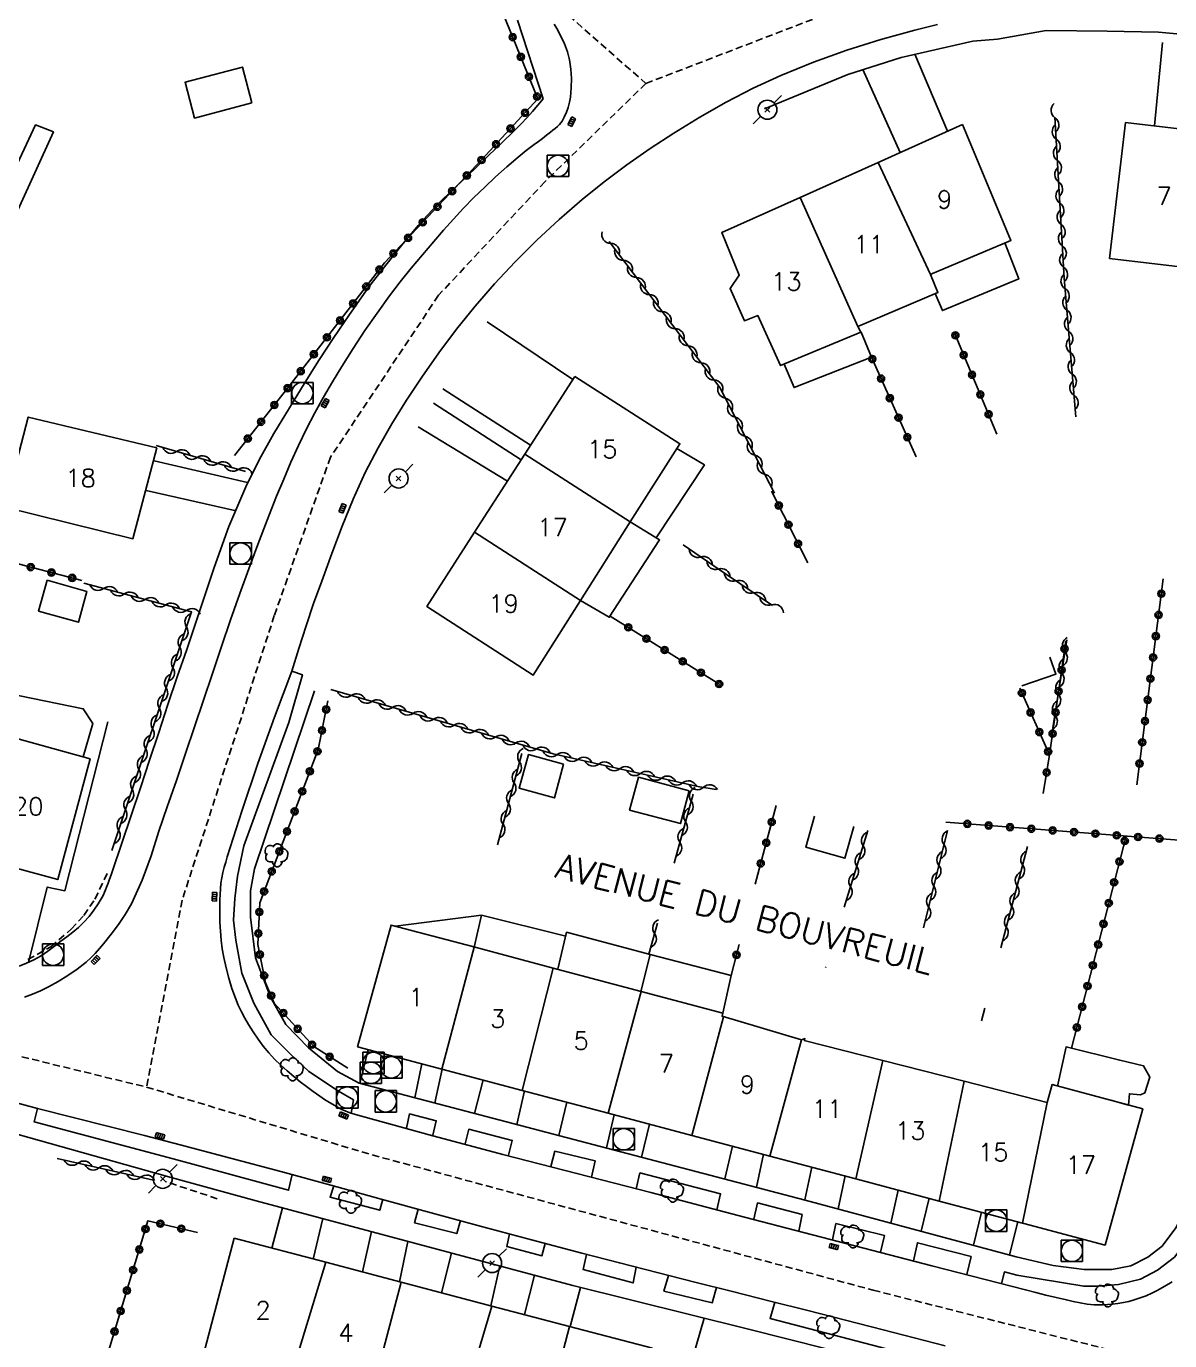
# Model space of a CAD drawing. Header units: millimetres. Extents: x 149998 to 151001, y 150999 to 152001.
# Drawn here: x 150184.8 to 150264.9, y 151337.1 to 151429.1 of the extents above; entities that cross this region are included whole.
import ezdxf
from ezdxf.enums import TextEntityAlignment as Align

# ---------------------------------------------------------------- set-up
doc = ezdxf.new("R2010")
doc.units = ezdxf.units.MM
doc.linetypes.add('DASHED', pattern=[0.75, 0.5, -0.25])
doc.layers.get('0').update_dxf_attribs({"linetype": 'CONTINUOUS'})
for name, color, linetype in [('W0001', 6, 'DASHED'), ('W0008', 7, 'CONTINUOUS'), ('W0014', 7, 'CONTINUOUS'), ('W0017', 7, 'CONTINUOUS'), ('W0101', 7, 'CONTINUOUS'), ('W0104', 1, 'CONTINUOUS'), ('W0112', 1, 'DASHED'), ('W0300', 7, 'CONTINUOUS'), ('W0310', 3, 'CONTINUOUS'), ('W0322', 7, 'CONTINUOUS'), ('W0323', 7, 'CONTINUOUS'), ('W0333', 7, 'CONTINUOUS'), ('W0401', 7, 'CONTINUOUS'), ('W0420', 7, 'CONTINUOUS'), ('W0473', 7, 'CONTINUOUS'), ('W0989', 7, 'CONTINUOUS'), ('W0991', 7, 'CONTINUOUS'), ('W1102', 7, 'CONTINUOUS')]:
    doc.layers.add(name, color=color, linetype=linetype)
doc.styles.get("Standard").update_dxf_attribs({"font": 'romans.shx', "width": 0.85})

# ---------------------------------------------------------------- blocks, each defined once
blk = doc.blocks.new('T300')
for p, q in [((-0.8, 0.514), (-0.857, 0.343)), ((-0.857, 0.343), (-0.857, 0.171)), ((-0.857, 0.171), (-0.743, 0.057)), ((-0.686, 0.629), (-0.8, 0.514)), ((-0.8, -0.057), (-0.743, 0.057)), ((-0.743, 0.057), (-0.686, 0.114)), ((-0.571, 0.686), (-0.686, 0.629)), ((-0.457, 0.686), (-0.571, 0.686)), ((-0.286, 0.629), (-0.457, 0.686)), ((-0.286, 0.629), (-0.171, 0.743)), ((-0.229, 0.571), (-0.286, 0.629)), ((-0.171, 0.743), (-0.057, 0.8)), ((-0.057, 0.8), (0.057, 0.8)), ((0.057, 0.8), (0.229, 0.743)), ((0.229, 0.743), (0.343, 0.629)), ((0.343, 0.629), (0.4, 0.514)), ((0.457, 0.457), (0.343, 0.457)), ((0.4, 0.514), (0.4, 0.457)), ((0.571, 0.4), (0.457, 0.457)), ((0.571, 0.4), (0.686, 0.286)), ((0.686, 0.286), (0.743, 0.171)), ((0.743, 0.057), (0.686, -0.171)), ((0.743, 0.171), (0.743, 0.057)), ((-0.8, -0.171), (-0.8, -0.057)), ((-0.8, -0.229), (-0.8, -0.171)), ((-0.743, -0.343), (-0.8, -0.229)), ((-0.686, -0.4), (-0.743, -0.343)), ((-0.514, -0.457), (-0.686, -0.4)), ((-0.4, -0.457), (-0.514, -0.457)), ((-0.4, -0.457), (-0.343, -0.457)), ((-0.343, -0.457), (-0.343, -0.4)), ((-0.343, -0.514), (-0.343, -0.457)), ((-0.286, -0.629), (-0.343, -0.514)), ((-0.171, -0.743), (-0.286, -0.629)), ((-0.057, -0.8), (-0.171, -0.743)), ((0.057, -0.8), (-0.057, -0.8)), ((0.171, -0.743), (0.057, -0.8)), ((0.229, -0.686), (0.171, -0.743)), ((0.286, -0.457), (0.229, -0.457)), ((0.286, -0.629), (0.229, -0.686)), ((0.457, -0.4), (0.286, -0.457)), ((0.343, -0.514), (0.286, -0.629)), ((0.343, -0.514), (0.343, -0.457)), ((0.571, -0.343), (0.457, -0.4)), ((0.629, -0.286), (0.571, -0.343)), ((0.686, -0.171), (0.629, -0.286))]:
    blk.add_line(p, q)
blk = doc.blocks.new('T473')
for p, q in [((0.500001, 0.500001), (1.000002, 1.000002)), ((-0.166667, 0.166667), (0.166667, -0.166667)), ((-0.166667, -0.166667), (0.166667, 0.166667)), ((-1.000002, -1.000002), (-0.500001, -0.500001))]:
    blk.add_line(p, q)
blk.add_ellipse((0, 0), major_axis=(0.471405, 0.471405), ratio=1, start_param=5.497787144, end_param=11.780972451)
blk = doc.blocks.new('T401')
for p, q in [((-0.3, 0.3), (0, 0.3)), ((-0.3, -0.25), (-0.3, 0.3)), ((-0.3, 0.15), (0, 0.15)), ((-0.3, 0), (0, 0)), ((0, 0.3), (0, -0.25)), ((-0.3, -0.15), (0, -0.15)), ((-0.3, -0.25), (-0.3, -0.3)), ((-0.3, -0.3), (0, -0.3)), ((0, -0.3), (0, -0.25))]:
    blk.add_line(p, q)
blk = doc.blocks.new('T420')
for p, q in [((0.75, 0.75), (-0.75, 0.75)), ((-0.75, 0.75), (-0.75, -0.75)), ((0.75, 0.75), (0.75, -0.75)), ((0.75, -0.75), (-0.75, -0.75))]:
    blk.add_line(p, q)
blk.add_ellipse((0, 0), major_axis=(-0.53, 0.53), ratio=1, start_param=3.926991, end_param=10.210176)
blk = doc.blocks.new('t310o')
at = {"color": 0, "linetype": 'Continuous'}
for centre, start, end in [((-0.5, 0.375), 216.8699, 323.1304), ((0.5, -0.375), 36.8699, 143.1303)]:
    blk.add_arc(centre, 0.625, start, end, dxfattribs=at)
blk = doc.blocks.new('t323o')
at = {"color": 0, "linetype": 'Continuous'}
for radius in [0.25, 0.15]:
    blk.add_circle((0, 0), radius, dxfattribs=at)
blk = doc.blocks.new('t322o')
at = {"color": 0, "linetype": 'Continuous'}
for radius in [0.25, 0.15]:
    blk.add_circle((0, 0), radius, dxfattribs=at)

msp = doc.modelspace()

# ---------------------------------------------------------------- linework, layer by layer
at = {"layer": 'W0001'}
for points in [[(150192.397, 151446.377), (150216.041, 151435.845), (150228.194, 151425.133)], [(150320.905, 151428.996), (150320.905, 151428.996), (150313.171, 151429.781), (150306.988, 151429.488), (150297.298, 151429.429), (150284.359, 151430.733), (150269.142, 151432.187), (150255.104, 151433.084), (150241.264, 151430.164), (150228.194, 151425.133)], [(150228.194, 151425.133), (150221.13, 151418.263), (150213.671, 151410.293), (150206.099, 151398.952), (150202.167, 151387.864), (150195.711, 151367.924), (150193.221, 151354.821)], [(150014, 151401.432), (150020.756, 151399.728), (150049.958, 151391.63), (150079.738, 151383.73), (150112.662, 151375.158), (150140.144, 151368.044), (150167.714, 151361.029), (150193.221, 151354.821)], [(150193.221, 151354.821), (150209.017, 151350.074), (150244.12, 151340.598), (150270.435, 151333.958)]]:
    msp.add_lwpolyline(points, dxfattribs=at)
at = {"layer": 'W0008'}
for points in [[(150265.055, 151341.178), (150264.542, 151340.868), (150264.018, 151340.579), (150263.628, 151340.384), (150263.23, 151340.208), (150262.823, 151340.051), (150262.408, 151339.916), (150262.028, 151339.815), (150261.643, 151339.735), (150261.255, 151339.672), (150260.865, 151339.622), (150260.548, 151339.59), (150260.231, 151339.569), (150259.912, 151339.562), (150259.593, 151339.574), (150259.102, 151339.626), (150258.616, 151339.71), (150258.134, 151339.81), (150257.654, 151339.913), (150256.934, 151340.075), (150256.218, 151340.254), (150255.503, 151340.44), (150254.789, 151340.624), (150248.219, 151342.305), (150241.655, 151344.007), (150235.094, 151345.721), (150228.534, 151347.439), (150223.359, 151348.78), (150218.18, 151350.111), (150213.009, 151351.47), (150207.856, 151352.898), (150207.774, 151352.922), (150207.691, 151352.945), (150207.609, 151352.971), (150207.528, 151352.999), (150207.333, 151353.073), (150207.139, 151353.151), (150206.949, 151353.236), (150206.761, 151353.328), (150206.396, 151353.527), (150206.04, 151353.741), (150205.69, 151353.965), (150205.345, 151354.196), (150204.879, 151354.521), (150204.422, 151354.856), (150203.972, 151355.203), (150203.533, 151355.563), (150203.074, 151355.955), (150202.622, 151356.357), (150202.185, 151356.776), (150201.773, 151357.22), (150201.386, 151357.693), (150201.026, 151358.186), (150200.688, 151358.695), (150200.367, 151359.213), (150200.11, 151359.657), (150199.867, 151360.109), (150199.644, 151360.572), (150199.444, 151361.045), (150199.191, 151361.744), (150198.972, 151362.454), (150198.785, 151363.174), (150198.628, 151363.9), (150198.523, 151364.513), (150198.445, 151365.129), (150198.392, 151365.749), (150198.36, 151366.369), (150198.349, 151366.76), (150198.342, 151367.151), (150198.342, 151367.542), (150198.35, 151367.933), (150198.366, 151368.324), (150198.393, 151368.715), (150198.432, 151369.105), (150198.484, 151369.494), (150198.556, 151369.864), (150198.652, 151370.228), (150198.762, 151370.587), (150198.873, 151370.945), (150199.914, 151374.227), (150201.013, 151377.491), (150202.171, 151380.734), (150203.388, 151383.955)], [(150185.578, 151353.324), (150188.082, 151352.701), (150190.583, 151352.069), (150193.082, 151351.429), (150195.579, 151350.779), (150199.1, 151349.848), (150202.616, 151348.902), (150206.13, 151347.947), (150209.643, 151346.986), (150213.156, 151346.026), (150216.67, 151345.07), (150220.186, 151344.124), (150223.707, 151343.193), (150226.341, 151342.508), (150228.977, 151341.831), (150231.615, 151341.161), (150234.254, 151340.496), (150236.893, 151339.831), (150239.532, 151339.166), (150242.17, 151338.496), (150244.806, 151337.821), (150246.979, 151337.263), (150249.153, 151336.706)]]:
    msp.add_lwpolyline(points, dxfattribs=at)
at = {"layer": 'W0014'}
for points in [[(150221.777, 151429.298), (150221.962, 151428.984), (150222.237, 151428.459), (150222.485, 151427.92), (150222.692, 151427.362), (150222.844, 151426.785), (150222.945, 151426.138), (150222.986, 151425.486), (150222.972, 151424.833), (150222.908, 151424.183), (150222.843, 151423.819), (150222.747, 151423.463), (150222.625, 151423.115), (150222.48, 151422.776), (150222.409, 151422.637), (150222.328, 151422.503), (150222.237, 151422.376), (150222.138, 151422.255), (150221.994, 151422.11), (150221.837, 151421.979), (150221.676, 151421.855), (150221.516, 151421.73), (150221.236, 151421.508), (150220.952, 151421.291), (150220.666, 151421.076), (150220.379, 151420.863), (150220.092, 151420.648), (150219.808, 151420.432), (150219.526, 151420.21), (150219.25, 151419.983), (150218.453, 151419.296), (150217.67, 151418.593), (150216.904, 151417.872), (150216.152, 151417.136), (150215.427, 151416.391), (150214.719, 151415.63), (150214.025, 151414.856), (150213.341, 151414.073), (150212.542, 151413.14), (150211.753, 151412.198), (150210.983, 151411.241), (150210.237, 151410.264), (150209.362, 151409.052), (150208.516, 151407.818), (150207.696, 151406.568), (150206.899, 151405.303), (150206.248, 151404.232), (150205.616, 151403.15), (150205.007, 151402.054), (150204.427, 151400.942), (150203.863, 151399.779), (150203.333, 151398.601), (150202.825, 151397.413), (150202.33, 151396.22), (150201.655, 151394.531), (150201.008, 151392.831), (150200.38, 151391.124), (150199.762, 151389.414), (150199.103, 151387.551), (150198.461, 151385.682), (150197.829, 151383.809), (150197.205, 151381.934), (150196.581, 151380.059), (150195.952, 151378.185), (150195.313, 151376.315), (150194.66, 151374.45), (150194.085, 151372.744), (150193.529, 151371.023), (150192.911, 151369.317), (150192.154, 151367.67), (150191.725, 151366.928), (150191.244, 151366.221), (150190.729, 151365.54), (150190.198, 151364.873), (150189.916, 151364.531), (150189.625, 151364.195), (150189.317, 151363.874), (150188.988, 151363.574), (150188.365, 151363.084), (150187.711, 151362.635), (150187.035, 151362.223), (150186.342, 151361.841), (150185.795, 151361.572), (150185.235, 151361.331), (150184.666, 151361.115)], [(150203.388, 151383.955), (150203.875, 151385.547), (150204.387, 151387.131), (150204.923, 151388.707), (150205.484, 151390.274), (150206.188, 151392.196), (150206.908, 151394.114), (150207.68, 151396.013), (150208.539, 151397.876), (150209.439, 151399.602), (150210.408, 151401.29), (150211.435, 151402.943), (150212.509, 151404.565), (150213.697, 151406.257), (150214.934, 151407.913), (150216.227, 151409.526), (150217.58, 151411.09), (150219.037, 151412.648), (150220.55, 151414.152), (150222.116, 151415.601), (150223.729, 151416.996), (150225.274, 151418.243), (150226.861, 151419.435), (150228.487, 151420.574), (150230.15, 151421.657), (150231.968, 151422.764), (150233.819, 151423.815), (150235.71, 151424.797), (150237.643, 151425.693), (150239.942, 151426.629), (150242.279, 151427.461), (150244.645, 151428.205), (150247.031, 151428.877), (150248.61, 151429.27)], [(150219.191, 151429.571), (150221.01, 151424.062)], [(150236.501, 151423.366), (150242.338, 151425.758), (150246.072, 151426.954), (150251.096, 151428.093), (150252.818, 151428.247), (150256.233, 151428.838), (150260.5, 151428.807), (150264.097, 151428.732), (150269.468, 151428.244), (150274.713, 151427.377), (150281.158, 151426.534), (150286.34, 151425.877), (150290.269, 151425.606), (150296.253, 151425.486), (150301.357, 151425.757), (150306.088, 151426.046), (150309.158, 151426.254), (150311.969, 151426.353), (150313.735, 151426.132), (150314.536, 151425.822), (150315.391, 151425.158), (150316.4, 151424.169), (150317.062, 151422.998), (150317.55, 151421.95)], [(150221.01, 151424.063), (150220.632, 151423.612), (150220.247, 151423.168), (150219.852, 151422.732), (150219.45, 151422.303), (150219.088, 151421.93), (150218.719, 151421.563), (150218.347, 151421.201), (150217.971, 151420.842), (150217.594, 151420.485), (150217.216, 151420.128), (150216.84, 151419.769), (150216.467, 151419.408), (150215.553, 151418.53), (150214.633, 151417.657), (150213.724, 151416.772), (150212.844, 151415.858), (150212.239, 151415.18), (150211.655, 151414.485), (150211.083, 151413.78), (150210.515, 151413.073), (150209.99, 151412.417), (150209.47, 151411.757), (150208.96, 151411.089), (150208.462, 151410.412), (150207.387, 151408.886), (150206.34, 151407.342), (150205.319, 151405.78), (150204.326, 151404.2), (150203.224, 151402.41), (150202.138, 151400.606), (150201.105, 151398.77), (150200.166, 151396.883), (150198.986, 151394.087), (150197.959, 151391.231), (150197.003, 151388.354), (150196.032, 151385.489), (150195.366, 151383.556), (150194.713, 151381.618), (150194.069, 151379.677), (150193.43, 151377.735), (150192.791, 151375.792), (150192.148, 151373.851), (150191.496, 151371.913), (150190.832, 151369.979), (150190.732, 151369.691), (150190.632, 151369.402), (150190.528, 151369.115), (150190.418, 151368.83), (150190.347, 151368.651), (150190.275, 151368.471), (150190.197, 151368.294), (150190.107, 151368.123), (150189.825, 151367.661), (150189.52, 151367.214), (150189.189, 151366.784), (150188.831, 151366.377), (150188.456, 151366.01), (150188.055, 151365.671), (150187.641, 151365.351), (150187.224, 151365.037), (150186.766, 151364.692), (150186.303, 151364.352), (150185.824, 151364.032), (150185.323, 151363.747), (150184.817, 151363.509), (150184.297, 151363.304)], [(150014, 151396.332), (150030.962, 151391.689), (150058.735, 151384.233), (150058.957, 151384.936), (150086.431, 151377.611), (150112.499, 151370.909), (150135.639, 151364.906), (150168.337, 151355.966), (150194.688, 151348.571)], [(150207.559, 151352.989), (150207.721, 151353.922), (150206.657, 151354.544), (150204.578, 151355.913), (150203.272, 151357.148), (150201.95, 151358.495), (150200.721, 151360.696), (150199.897, 151362.817), (150199.469, 151365.113), (150199.306, 151366.529), (150199.401, 151368.039), (150199.579, 151369.597), (150200.027, 151371.721), (150203.181, 151380.373), (150204.141, 151383.716), (150203.388, 151383.955)], [(150204.993, 151382.588), (150200.784, 151370.109), (150200.509, 151368.574), (150200.505, 151366.739), (150200.852, 151363.875), (150201.892, 151361.116), (150202.983, 151359.209), (150204.573, 151357.568), (150206.596, 151355.908), (150208.11, 151355.101), (150222.168, 151351.414), (150239.359, 151346.913), (150254.136, 151342.941), (150256.734, 151342.329), (150258.893, 151342.037), (150260.822, 151342.057), (150262.173, 151342.303), (150263.365, 151342.915), (150264.354, 151343.69), (150265.319, 151344.958), (150266.12, 151346.414), (150273.494, 151366.519), (150278.597, 151365.899)], [(150275.704, 151365.228), (150274.688, 151365.434), (150274.46, 151365.216), (150274.337, 151364.988), (150269.575, 151352.555), (150266.022, 151343.958), (150265.219, 151342.905), (150264.029, 151341.989), (150262.837, 151341.366), (150261.292, 151340.995), (150259.915, 151340.881), (150258.864, 151340.874), (150254.187, 151341.655), (150253.314, 151341.88), (150253.101, 151341.061)], [(150180.365, 151354.724), (150185.578, 151353.324)], [(150185.578, 151353.324), (150185.336, 151352.396), (150195.089, 151349.804)], [(150213.282, 151351.457), (150213.515, 151352.467), (150211.638, 151352.945), (150211.416, 151351.952)], [(150218.581, 151350.053), (150218.829, 151351.094), (150215.784, 151351.876), (150215.532, 151350.86)], [(150224.389, 151348.523), (150224.645, 151349.652), (150221.819, 151350.336), (150221.541, 151349.272)], [(150195.089, 151349.804), (150203.167, 151347.596), (150203.418, 151348.71)], [(150262.132, 151297.1), (150264.475, 151311.978), (150265.819, 151321.001), (150266.007, 151322.291), (150266.108, 151323.401), (150265.931, 151324.346), (150265.669, 151325.702), (150264.672, 151327.412), (150263.637, 151328.882), (150261.547, 151330.4), (150259.959, 151331.272), (150257.435, 151332.117), (150251.763, 151333.724), (150235.383, 151337.866), (150223.084, 151340.937), (150200.907, 151346.869), (150194.688, 151348.571)], [(150233.153, 151346.237), (150233.412, 151347.354), (150227.771, 151348.816), (150227.524, 151347.702)], [(150206.326, 151347.916), (150206.072, 151347.11), (150209.558, 151346.201), (150209.769, 151346.967)], [(150238.911, 151344.74), (150239.14, 151345.893), (150236.019, 151346.713), (150235.747, 151345.562)], [(150212.24, 151346.284), (150211.995, 151345.305), (150214.947, 151344.561), (150215.197, 151345.471)], [(150218.632, 151344.536), (150218.46, 151343.65), (150220.907, 151343.005), (150221.136, 151343.867)], [(150244.626, 151343.257), (150244.9, 151344.434), (150241.501, 151345.263), (150241.267, 151344.129)], [(150250.671, 151341.691), (150250.974, 151342.955), (150247.22, 151343.92), (150246.94, 151342.657)], [(150224.042, 151343.106), (150223.797, 151342.057), (150227.315, 151341.106), (150227.518, 151342.213)], [(150229.78, 151341.636), (150229.459, 151340.536), (150232.843, 151339.721), (150233.131, 151340.786)], [(150237.219, 151339.752), (150236.895, 151338.623), (150249, 151335.462), (150254.857, 151333.914)]]:
    msp.add_lwpolyline(points, dxfattribs=at)
at = {"layer": 'W0017'}
for points in [[(150264.382, 151428.01), (150263.818, 151422.157)], [(150247.041, 151427.185), (150249.331, 151421.787)], [(150243.386, 151426.11), (150246.006, 151420.296)], [(150200.29, 151397.177), (150193.744, 151398.709)], [(150193.191, 151396.609), (150199.491, 151395.207)], [(150184.937, 151363.548), (150186.258, 151368.842), (150187.498, 151368.582), (150190.515, 151380.421)], [(150208.162, 151355.087), (150208.737, 151357.464)], [(150212.012, 151354.078), (150212.499, 151356.466)], [(150213.4, 151353.714), (150213.93, 151356.086)], [(150216.188, 151352.982), (150216.799, 151355.326)], [(150219.145, 151352.207), (150219.695, 151354.557)], [(150222.096, 151351.433), (150222.664, 151353.77)], [(150225.432, 151350.559), (150225.966, 151352.893)], [(150227.888, 151349.916), (150228.436, 151352.238)], [(150233.714, 151348.391), (150234.255, 151350.695)], [(150235.94, 151347.808), (150236.426, 151350.119)], [(150239.322, 151346.923), (150239.816, 151349.22)], [(150241.66, 151346.295), (150242.16, 151348.598)], [(150245.361, 151345.3), (150245.861, 151347.616)], [(150202.747, 151346.364), (150201.999, 151343.545)], [(150247.487, 151344.728), (150248.027, 151347.042)], [(150205.563, 151345.61), (150204.899, 151342.782)], [(150251.15, 151343.743), (150251.705, 151346.066)], [(150208.964, 151344.7), (150208.337, 151341.877)], [(150253.671, 151343.066), (150254.237, 151345.395)], [(150211.519, 151344.017), (150210.93, 151341.194)], [(150214.584, 151343.197), (150213.874, 151340.419)], [(150217.965, 151342.293), (150217.323, 151339.512)], [(150220.403, 151341.641), (150219.698, 151338.886)], [(150223.621, 151340.79), (150222.902, 151338.043)], [(150232.271, 151338.643), (150231.456, 151335.804)]]:
    msp.add_lwpolyline(points, dxfattribs=at)
at = {"layer": 'W0101'}
for points in [[(150250.38, 151422.258), (150244.463, 151419.604)], [(150248.125, 151411.747), (150248.114, 151411.747), (150253.76, 151414.137), (150250.38, 151422.258)], [(150244.463, 151419.604), (150239.003, 151417.154)], [(150239.003, 151417.154), (150233.508, 151414.689), (150234.729, 151411.711), (150234.089, 151410.767), (150235.1, 151408.508), (150236.043, 151408.874), (150237.628, 151405.37), (150243.252, 151407.708)], [(150243.048, 151408.118), (150248.646, 151410.498), (150248.125, 151411.747)], [(150243.252, 151407.708), (150243.048, 151408.118)], [(150223.217, 151404.608), (150219.719, 151399.167)], [(150227.104, 151394.422), (150230.576, 151399.9), (150223.217, 151404.608)], [(150219.719, 151399.167), (150216.2, 151393.693)], [(150223.619, 151388.923), (150227.104, 151394.422)], [(150216.2, 151393.693), (150212.86, 151388.498), (150220.3, 151383.686), (150223.619, 151388.923)], [(150180.629, 151371.101), (150187.001, 151369.368), (150189.263, 151377.833), (150182.754, 151379.609)], [(150216.147, 151364.641), (150210.345, 151366.181), (150208.004, 151357.645)], [(150221.695, 151363.168), (150216.147, 151364.641)], [(150227.865, 151361.529), (150221.695, 151363.168)], [(150233.576, 151360.013), (150227.865, 151361.529)], [(150239.096, 151358.146), (150233.534, 151359.785), (150233.576, 151360.013)], [(150208.004, 151357.645), (150213.903, 151356.08)], [(150244.782, 151356.694), (150239.292, 151358.096), (150239.338, 151358.22), (150239.096, 151358.146)], [(150250.492, 151355.236), (150244.782, 151356.694)], [(150213.903, 151356.08), (150219.526, 151354.589)], [(150256.312, 151353.739), (150256.312, 151353.75), (150250.492, 151355.236)], [(150254.583, 151345.29), (150254.657, 151345.27), (150260.361, 151343.757), (150262.995, 151353.3), (150256.646, 151355.003), (150256.312, 151353.739)], [(150219.526, 151354.589), (150225.541, 151352.993)], [(150225.541, 151352.993), (150231.416, 151351.435)], [(150231.416, 151351.435), (150236.865, 151349.989)], [(150236.865, 151349.989), (150236.866, 151349.989), (150242.898, 151348.389)], [(150242.898, 151348.389), (150248.734, 151346.841)], [(150248.734, 151346.841), (150254.583, 151345.29)], [(150203.213, 151334.142), (150197.108, 151335.749), (150199.353, 151344.242)], [(150199.353, 151344.242), (150205.772, 151342.552)], [(150205.772, 151342.552), (150211.042, 151341.165)], [(150211.042, 151341.165), (150217.41, 151339.489)], [(150217.41, 151339.489), (150222.852, 151338.056)], [(150222.852, 151338.056), (150228.668, 151336.525)]]:
    msp.add_lwpolyline(points, dxfattribs=at)
for points in [[(150260.664, 151412.877), (150267.206, 151412.102), (150268.334, 151421.622), (150261.792, 151422.397)], [(150183.299, 151395.45), (150192.253, 151393.235), (150193.933, 151399.617), (150184.925, 151401.762)]]:
    msp.add_lwpolyline(points, close=True, dxfattribs=at)
at = {"layer": 'W0104'}
for points in [[(150200.602, 151423.772), (150196.585, 151422.708), (150195.919, 151425.223), (150199.936, 151426.287)], [(150176.215, 151412.295), (150184.224, 151416.255), (150184.203, 151416.267), (150186.689, 151421.742), (150185.444, 151422.236), (150183.229, 151417.467), (150183.294, 151417.433), (150175.684, 151413.529)], [(150186.256, 151390.328), (150189.041, 151389.55), (150188.439, 151387.394), (150185.654, 151388.172)], [(150222.433, 151377.443), (150219.966, 151378.121), (150219.318, 151375.765), (150221.785, 151375.087), (150222.433, 151377.443)], [(150231.222, 151375.589), (150227.669, 151376.533), (150227.057, 151374.23), (150230.61, 151373.286)]]:
    msp.add_lwpolyline(points, close=True, dxfattribs=at)
for points in [[(150253.35, 151413.964), (150253.346, 151413.967), (150254.308, 151411.437), (150248.967, 151409.225), (150248.46, 151410.419), (150248.469, 151410.423)], [(150243.252, 151407.708), (150243.264, 151407.705), (150243.991, 151405.97), (150238.578, 151403.825), (150237.878, 151405.474), (150237.89, 151405.479)], [(150228.926, 151393.293), (150232.294, 151398.416), (150230.365, 151399.567), (150230.371, 151399.576)], [(150223.619, 151388.923), (150223.618, 151388.925), (150225.628, 151387.737), (150229.153, 151393.153), (150227.103, 151394.42), (150227.104, 151394.422)], [(150256.498, 151384.954), (150256.915, 151383.765), (150254.522, 151382.926)], [(150183.435, 151382.434), (150183.435, 151382.432), (150188.779, 151381.334), (150189.457, 151380.306), (150188.767, 151377.968)], [(150240.011, 151373.817), (150239.393, 151371.624), (150242.133, 151370.852), (150242.76, 151373.075)], [(150216.673, 151366.86), (150210.655, 151366.099), (150210.674, 151366.094)], [(150216.147, 151364.641), (150216.172, 151364.635), (150216.673, 151366.86), (150222.581, 151365.407), (150222.594, 151365.464)], [(150227.851, 151361.533), (150227.852, 151361.532), (150228.505, 151364.113), (150222.645, 151365.677), (150222.027, 151363.079), (150222.026, 151363.08)], [(150233.576, 151360.013), (150233.577, 151360.014), (150234.159, 151362.639), (150228.505, 151364.113), (150228.504, 151364.109)], [(150260.753, 151353.901), (150262.008, 151353.565), (150261.992, 151353.563), (150262.06, 151354.354), (150262.846, 151354.286), (150263.152, 151354.433), (150263.503, 151355.512), (150263.057, 151356.31), (150261.393, 151356.705), (150257.63, 151357.641), (150257.03, 151354.9)]]:
    msp.add_lwpolyline(points, dxfattribs=at)
at = {"layer": 'W0112'}
for points in [[(150184.899, 151363.763), (150186.517, 151364.652), (150187.935, 151365.893), (150188.83, 151366.85), (150189.605, 151367.988), (150190.451, 151369.785)], [(150198.164, 151347.009), (150194.524, 151348.213)]]:
    msp.add_lwpolyline(points, dxfattribs=at)
at = {"layer": 'W0310'}
for points in [[(150256.847, 151422.784), (150257.499, 151411.505), (150258.305, 151401.79)], [(150225.632, 151414.059), (150233.365, 151403.831), (150237.199, 151396.433)], [(150200.145, 151397.944), (150193.88, 151399.766)], [(150230.802, 151392.807), (150233.778, 151390.774), (150233.779, 151390.785), (150237.06, 151388.575)], [(150190.783, 151371.406), (150196.373, 151388.12), (150188.82, 151390.125)], [(150257.675, 151386.161), (150256.609, 151379.407)], [(150206.117, 151382.671), (150221.698, 151378.18), (150231.827, 151375.894), (150233.118, 151375.678)], [(150219.512, 151378.203), (150217.799, 151371.794)], [(150231.512, 151375.357), (150230.171, 151370.522)], [(150243.75, 151372.808), (150242.086, 151367.427)], [(150249.326, 151372.79), (150247.642, 151365.984)], [(150254.936, 151371.691), (150253.056, 151364.578)], [(150229.001, 151366.306), (150228.4, 151364.141)], [(150240.791, 151363.243), (150240.778, 151363.2)], [(150251.939, 151360.348), (150251.706, 151359.468)], [(150186.95, 151349.823), (150193.703, 151348.31)]]:
    msp.add_lwpolyline(points, dxfattribs=at)
at = {"layer": 'W0322'}
for points in [[(150207.309, 151356.141), (150204.931, 151357.666), (150202.168, 151360.707), (150201.558, 151362.136), (150201.007, 151364.806), (150201.149, 151367.731), (150205.238, 151378.481), (150205.921, 151381.896)], [(150249.212, 151373.379), (150265.864, 151372.105), (150282.647, 151371.801)]]:
    msp.add_lwpolyline(points, dxfattribs=at)
at = {"layer": 'W0323'}
for points in [[(150199.381, 151399.08), (150203.115, 151403.811), (150209.896, 151412.579), (150216.701, 151419.797), (150220.634, 151424.066), (150218.146, 151430.135), (150199.511, 151438.414), (150190.181, 151442.257)], [(150249.785, 151407.707), (150252.782, 151400.577)], [(150243.991, 151405.97), (150247.12, 151398.984)], [(150239.528, 151391.545), (150237.002, 151396.57)], [(150188.689, 151390.321), (150179.299, 151392.766)], [(150264.428, 151390.421), (150262.581, 151376.001)], [(150225.686, 151387.826), (150233.364, 151383.038)], [(150257.601, 151386.086), (150256.472, 151378.102)], [(150254.378, 151382.778), (150256.472, 151378.102), (150256.028, 151375.387)], [(150237.314, 151374.545), (150235.857, 151369.045)], [(150261.826, 151372.414), (150258.01, 151357.546)], [(150234.736, 151364.816), (150234.159, 151362.639)], [(150196.79, 151344.638), (150193.318, 151345.464), (150186.202, 151321.909)]]:
    msp.add_lwpolyline(points, dxfattribs=at)
at = {"layer": 'W0333'}
for points in [[(150217.079, 151408.441), (150223.075, 151404.387)], [(150213.977, 151403.752), (150220.12, 151399.791)], [(150213.313, 151402.736), (150219.463, 151398.769)], [(150212.232, 151401.084), (150218.505, 151397.279)]]:
    msp.add_lwpolyline(points, dxfattribs=at)
at = {"layer": 'W1102'}
for points in [[(150248.125, 151411.747), (150244.463, 151419.604)], [(150243.048, 151408.118), (150239.003, 151417.154)], [(150219.719, 151399.167), (150227.104, 151394.422)], [(150216.2, 151393.693), (150223.618, 151388.925)], [(150213.903, 151356.08), (150216.172, 151364.635)], [(150219.526, 151354.589), (150221.695, 151363.168)], [(150225.541, 151352.993), (150227.865, 151361.529)], [(150231.416, 151351.435), (150233.64, 151359.756)], [(150236.865, 151349.989), (150239.096, 151358.146)], [(150242.898, 151348.389), (150244.782, 151356.694)], [(150248.734, 151346.841), (150250.492, 151355.236)], [(150256.312, 151353.739), (150254.583, 151345.29)], [(150203.213, 151334.142), (150205.772, 151342.552)], [(150211.042, 151341.165), (150208.806, 151332.67)], [(150214.909, 151331.063), (150217.41, 151339.489)], [(150222.852, 151338.056), (150220.616, 151329.561)]]:
    msp.add_lwpolyline(points, dxfattribs=at)

# ---------------------------------------------------------------- block references
at = {"layer": 'W0300'}
for p in [(150202.372, 151371.064), (150203.452, 151356.069), (150230.079, 151347.575), (150207.537, 151346.783), (150242.712, 151344.362), (150260.55, 151340.23), (150241.033, 151338.007)]:
    msp.add_blockref('T300', p, dxfattribs=at)
at = {"layer": 'W0310'}
for p, rotation in [((150256.85, 151422.738), 273.3083891273815), ((150256.936, 151421.24), 273.3083891273815), ((150257.023, 151419.743), 273.3083891273815), ((150257.109, 151418.245), 273.3083891273815), ((150257.196, 151416.748), 273.3083891273815), ((150257.283, 151415.25), 273.3083891273815), ((150225.725, 151413.936), 307.0915332846538), ((150257.369, 151413.753), 273.3083891273815), ((150226.63, 151412.739), 307.0915332846538), ((150257.456, 151412.255), 273.3083891273815), ((150227.535, 151411.543), 307.0915332846538), ((150257.561, 151410.759), 274.7429147544848), ((150228.439, 151410.346), 307.0915332846538), ((150229.344, 151409.15), 307.0915332846538), ((150257.685, 151409.264), 274.7429147544848), ((150230.249, 151407.953), 307.0915332846538), ((150257.809, 151407.769), 274.7429147544848), ((150231.153, 151406.756), 307.0915332846538), ((150257.933, 151406.274), 274.7429147544848), ((150232.058, 151405.56), 307.0915332846538), ((150232.962, 151404.363), 307.0915332846538), ((150258.057, 151404.78), 274.7429147544848), ((150233.748, 151403.092), 297.3953666633022), ((150258.181, 151403.285), 274.7429147544848), ((150234.438, 151401.76), 297.3953666633022), ((150235.128, 151400.428), 297.3953666633022), ((150195.32, 151399.347), 163.7844055795944), ((150235.819, 151399.097), 297.3953666633022), ((150196.761, 151398.928), 163.7844055795944), ((150198.201, 151398.509), 163.7844055795944), ((150199.641, 151398.09), 163.7844055795944), ((150236.509, 151397.765), 297.3953666633022), ((150232.041, 151391.961), 325.6617779175149), ((150233.279, 151391.115), 325.6617779175149), ((150234.513, 151390.291), 326.0298220058245), ((150190.21, 151389.756), 165.1332864318786), ((150191.66, 151389.371), 165.1332864318786), ((150235.757, 151389.452), 326.0298220058245), ((150193.11, 151388.986), 165.1332864318786), ((150194.56, 151388.601), 165.1332864318786), ((150237.001, 151388.614), 326.0298220058245), ((150196.01, 151388.216), 165.1332864318786), ((150196.016, 151387.054), 71.50747989716903), ((150195.541, 151385.631), 71.50747989716903), ((150257.544, 151385.334), 261.0348600934207), ((150195.065, 151384.209), 71.50747989716903), ((150257.31, 151383.852), 261.0348600934207), ((150194.589, 151382.786), 71.50747989716903), ((150257.077, 151382.37), 261.0348600934207), ((150194.113, 151381.364), 71.50747989716903), ((150207.558, 151382.256), 343.9211314659569), ((150209, 151381.84), 343.9211314659569), ((150210.441, 151381.425), 343.9211314659569), ((150211.882, 151381.009), 343.9211314659569), ((150256.843, 151380.889), 261.0348600934207), ((150193.638, 151379.941), 71.50747989716903), ((150213.324, 151380.594), 343.9211314659569), ((150214.765, 151380.178), 343.9211314659569), ((150193.162, 151378.519), 71.50747989716903), ((150216.206, 151379.763), 343.9211314659569), ((150217.648, 151379.347), 343.9211314659569), ((150219.089, 151378.932), 343.9211314659569), ((150219.348, 151377.591), 255.0357587701997), ((150220.53, 151378.517), 343.9211314659569), ((150192.686, 151377.096), 71.50747989716903), ((150221.976, 151378.117), 347.2820683673545), ((150223.439, 151377.787), 347.2820683673545), ((150224.902, 151377.457), 347.2820683673545), ((150218.961, 151376.141), 255.0357587701997), ((150226.365, 151377.127), 347.2820683673545), ((150227.828, 151376.796), 347.2820683673545), ((150229.292, 151376.466), 347.2820683673545), ((150192.21, 151375.674), 71.50747989716903), ((150230.755, 151376.136), 347.2820683673545), ((150231.374, 151374.858), 254.4927524824218), ((150232.222, 151375.828), 350.4844630901215), ((150191.735, 151374.251), 71.50747989716903), ((150218.574, 151374.692), 255.0357587701997), ((150218.186, 151373.243), 255.0357587701997), ((150230.973, 151373.413), 254.4927524824218), ((150191.259, 151372.829), 71.50747989716903), ((150230.572, 151371.967), 254.4927524824218), ((150243.415, 151371.726), 252.8113243148915), ((150249.083, 151371.808), 256.1002169142174), ((150242.972, 151370.293), 252.8113243148915), ((150248.723, 151370.352), 256.1002169142174), ((150254.589, 151370.379), 255.1976159746712), ((150242.529, 151368.86), 252.8113243148915), ((150248.362, 151368.896), 256.1002169142174), ((150254.206, 151368.928), 255.1976159746712), ((150248.002, 151367.44), 256.1002169142174), ((150253.823, 151367.478), 255.1976159746712), ((150253.44, 151366.028), 255.1976159746712), ((150228.801, 151365.586), 254.4927524824897), ((150188.414, 151349.495), 347.3715131987493), ((150189.877, 151349.167), 347.3715131987493), ((150191.341, 151348.839), 347.3715131987493), ((150192.805, 151348.511), 347.3715131987493)]:
    msp.add_blockref('t310o', p, dxfattribs=dict(at, rotation=rotation))
at = {"layer": 'W0322'}
for p, rotation in [((150205.798, 151381.282), 78.6900675261676), ((150205.504, 151379.811), 78.6900675261676), ((150205.187, 151378.347), 69.17458199905329), ((150204.654, 151376.945), 69.17458199905329), ((150204.12, 151375.543), 69.17458199905329), ((150203.587, 151374.141), 69.17458199905329), ((150250.708, 151373.265), 355.6233518276761), ((150252.204, 151373.151), 355.6233518276761), ((150253.699, 151373.036), 355.6233518276761), ((150255.195, 151372.922), 355.6233518276761), ((150256.69, 151372.807), 355.6233518276761), ((150203.054, 151372.739), 69.17458199905329), ((150258.186, 151372.693), 355.6233518276761), ((150259.682, 151372.578), 355.6233518276761), ((150261.177, 151372.464), 355.6233518276761), ((150262.673, 151372.349), 355.6233518276761), ((150264.169, 151372.235), 355.6233518276761), ((150202.521, 151371.337), 69.17458199905329), ((150201.987, 151369.935), 69.17458199905329), ((150201.454, 151368.533), 69.17458199905329), ((150201.118, 151367.09), 87.22064340551455), ((150201.045, 151365.591), 87.22064340551455), ((150201.151, 151364.107), 101.6602727773066), ((150201.454, 151362.638), 101.6602727773066), ((150201.946, 151361.228), 113.1162760053951), ((150202.796, 151360.016), 132.2577425051991), ((150203.805, 151358.906), 132.2577425051991), ((150204.813, 151357.796), 132.2577425051991), ((150206.046, 151356.951), 147.3281418569309)]:
    msp.add_blockref('t322o', p, dxfattribs=dict(at, rotation=rotation))
at = {"layer": 'W0323'}
for p, rotation in [((150218.865, 151428.382), 112.2912853044351), ((150219.434, 151426.994), 112.2912853044351), ((150220.003, 151425.606), 112.2912853044351), ((150220.572, 151424.218), 112.2912853044351), ((150219.729, 151423.084), 47.34617711004557), ((150218.713, 151421.98), 47.34617711004557), ((150217.696, 151420.877), 47.34617711004557), ((150216.68, 151419.774), 46.68833980743135), ((150215.651, 151418.683), 46.68833980743135), ((150214.622, 151417.591), 46.68833980743135), ((150213.593, 151416.5), 46.68833980743135), ((150212.564, 151415.408), 46.68833980743135), ((150211.535, 151414.317), 46.68833980743135), ((150210.506, 151413.226), 46.68833980743135), ((150209.522, 151412.095), 52.28105507877244), ((150208.605, 151410.909), 52.28105507877244), ((150207.687, 151409.722), 52.28105507877244), ((150206.769, 151408.536), 52.28105507877244), ((150205.852, 151407.349), 52.28105507877244), ((150249.876, 151407.491), 292.7997664710533), ((150204.934, 151406.163), 52.28105507877244), ((150250.457, 151406.109), 292.7997664710533), ((150204.016, 151404.976), 52.28105507877244), ((150244.054, 151405.829), 294.1257629097117), ((150244.667, 151404.46), 294.1257629097117), ((150251.038, 151404.726), 292.7997664710533), ((150203.098, 151403.79), 51.71729826950747), ((150251.619, 151403.343), 292.7997664710533), ((150202.169, 151402.612), 51.71729826950747), ((150245.281, 151403.091), 294.1257629097117), ((150201.24, 151401.435), 51.71729826950747), ((150245.894, 151401.722), 294.1257629097117), ((150252.201, 151401.96), 292.7997664710533), ((150200.31, 151400.257), 51.71729826950747), ((150246.507, 151400.353), 294.1257629097117), ((150237.507, 151395.566), 116.687304608813), ((150238.18, 151394.226), 116.687304608813), ((150238.854, 151392.886), 116.687304608813), ((150185.105, 151391.254), 165.4069903720595), ((150186.557, 151390.876), 165.4069903720595), ((150188.008, 151390.498), 165.4069903720595), ((150264.297, 151389.392), 262.6994453012684), ((150264.106, 151387.904), 262.6994453012684), ((150226.959, 151387.032), 328.053046079687), ((150228.232, 151386.239), 328.053046079687), ((150263.915, 151386.416), 262.6994453012684), ((150229.504, 151385.445), 328.053046079687), ((150257.522, 151385.528), 261.9516538806188), ((150263.725, 151384.928), 262.6994453012684), ((150230.777, 151384.651), 328.053046079687), ((150232.05, 151383.857), 328.053046079687), ((150257.312, 151384.043), 261.9516538806188), ((150233.323, 151383.064), 328.053046079687), ((150263.534, 151383.44), 262.6994453012684), ((150254.531, 151382.436), 294.125762909664), ((150257.102, 151382.558), 261.9516538806188), ((150255.144, 151381.067), 294.125762909664), ((150256.892, 151381.072), 261.9516538806188), ((150263.343, 151381.952), 262.6994453012684), ((150263.153, 151380.465), 262.6994453012684), ((150255.757, 151379.698), 294.125762909664), ((150256.682, 151379.587), 261.9516538806188), ((150256.37, 151378.329), 294.125762909664), ((150262.962, 151378.977), 262.6994453012684), ((150262.772, 151377.489), 262.6994453012684), ((150256.27, 151376.867), 260.7122968730913), ((150237.01, 151373.395), 255.1564806662096), ((150236.625, 151371.945), 255.1564806662096), ((150261.739, 151372.075), 255.6052551955011), ((150236.241, 151370.495), 255.1564806662096), ((150261.366, 151370.622), 255.6052551955011), ((150260.993, 151369.169), 255.6052551955011), ((150260.62, 151367.716), 255.6052551955011), ((150260.247, 151366.263), 255.6052551955011), ((150259.875, 151364.811), 255.6052551955011), ((150234.543, 151364.089), 255.156480666408), ((150259.502, 151363.358), 255.6052551955011), ((150259.129, 151361.905), 255.6052551955011), ((150258.756, 151360.452), 255.6052551955011), ((150258.383, 151358.999), 255.6052551955011), ((150194.187, 151345.257), 166.6179139814812), ((150193.143, 151344.884), 253.1903564021873), ((150195.647, 151344.91), 166.6179139814812), ((150192.709, 151343.448), 253.1903564021873), ((150192.275, 151342.012), 253.1903564021873), ((150191.841, 151340.576), 253.1903564021873), ((150191.407, 151339.14), 253.1903564021873), ((150190.974, 151337.704), 253.1903564021873)]:
    msp.add_blockref('t323o', p, dxfattribs=dict(at, rotation=rotation))
at = {"layer": 'W0401'}
for p, rotation in [((150222.866, 151422.53), 153.6864316663811), ((150205.606, 151402.81), 150.6142945399794), ((150207.078, 151395.31), 337.7490690521541), ((150198.124, 151368.159), 357.6184436637844), ((150189.547, 151363.832), 135.6204993494273), ((150207.076, 151352.974), 67.2046527731873), ((150194.121, 151351.259), 255.4330276563931), ((150205.814, 151348.214), 254.7318404361995), ((150241.398, 151343.8), 75.39312068230548)]:
    msp.add_blockref('T401', p, dxfattribs=dict(at, rotation=rotation))
at = {"layer": 'W0420'}
for p in [(150222.038, 151419.359), (150204.132, 151403.447), (150199.811, 151392.204), (150186.672, 151364.101), (150208.933, 151355.824), (150209.113, 151356.512), (150210.369, 151356.208), (150207.279, 151354.094), (150209.97, 151353.828), (150226.648, 151351.172), (150252.733, 151345.468), (150258.034, 151343.348)]:
    msp.add_blockref('T420', p, dxfattribs=at)
at = {"layer": 'W0473'}
for p in [(150236.704, 151423.296), (150210.872, 151397.462), (150194.352, 151348.399), (150217.422, 151342.499)]:
    msp.add_blockref('T473', p, dxfattribs=at)

# ---------------------------------------------------------------- texts
at = {"layer": 'W0989'}
msp.add_text('AVENUE DU BOUVREUIL   ', height=1.75, rotation=345.43979, dxfattribs=at).set_placement((150221.742, 151369.547))
at = {"layer": 'W0991'}
for s, p in [('9', (150249.121, 151417.003)), ('7', (150264.499, 151417.25)), ('11', (150243.808, 151413.861)), ('13', (150238.033, 151411.262)), ('15', (150225.137, 151399.515)), ('18', (150188.601, 151397.498)), ('17', (150221.646, 151394.045)), ('19', (150218.227, 151388.689)), ('20', (150184.922, 151374.489)), ('1', (150212.101, 151361.131)), ('3', (150217.819, 151359.615)), ('5', (150223.667, 151358.08)), ('7', (150229.628, 151356.482)), ('9', (150235.302, 151355.001)), ('11', (150240.892, 151353.305)), ('13', (150246.715, 151351.768)), ('15', (150252.526, 151350.263)), ('17', (150258.667, 151349.38)), ('2', (150201.384, 151339.192)), ('4', (150207.188, 151337.611))]:
    msp.add_text(s, height=1.25, dxfattribs=at).set_placement(p, align=Align.MIDDLE_CENTER)

doc.saveas('drawing.dxf')
